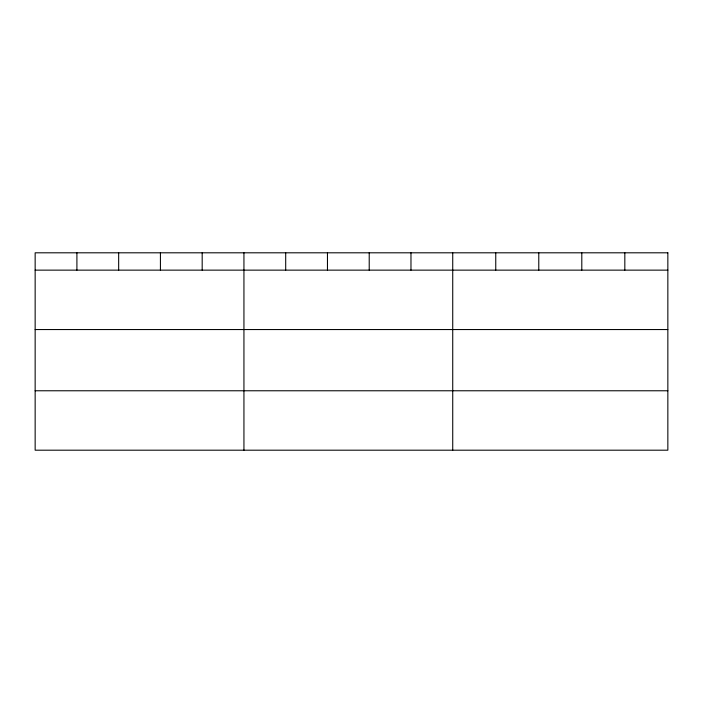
<?xml version="1.0" encoding="UTF-8"?>
<svg xmlns="http://www.w3.org/2000/svg" width="703" height="703" viewBox="0 0 703 703"><rect width="100%" height="100%" fill="white"/><g stroke="black" fill="none" stroke-linecap="round" stroke-linejoin="round"><path stroke-width="1.05" d="M35.15 270.137L667.85 270.137M35.15 329.549L667.85 329.549M35.15 390.771L667.85 390.771M624.826 252.808L624.826 270.137M581.803 252.808L581.803 270.137M538.779 252.808L538.779 270.137M495.756 252.808L495.756 270.137M452.732 252.808L452.732 450.192M410.974 252.808L410.974 270.137M369.216 252.808L369.216 270.137M327.457 252.808L327.457 270.137M285.699 252.808L285.699 270.137M243.941 252.808L243.941 450.192M202.183 252.808L202.183 270.137M160.425 252.808L160.425 270.137M118.666 252.808L118.666 270.137M76.908 252.808L76.908 270.137M667.85 252.808L35.15 252.808L35.15 450.192L667.85 450.192L667.85 252.808"/></g></svg>
